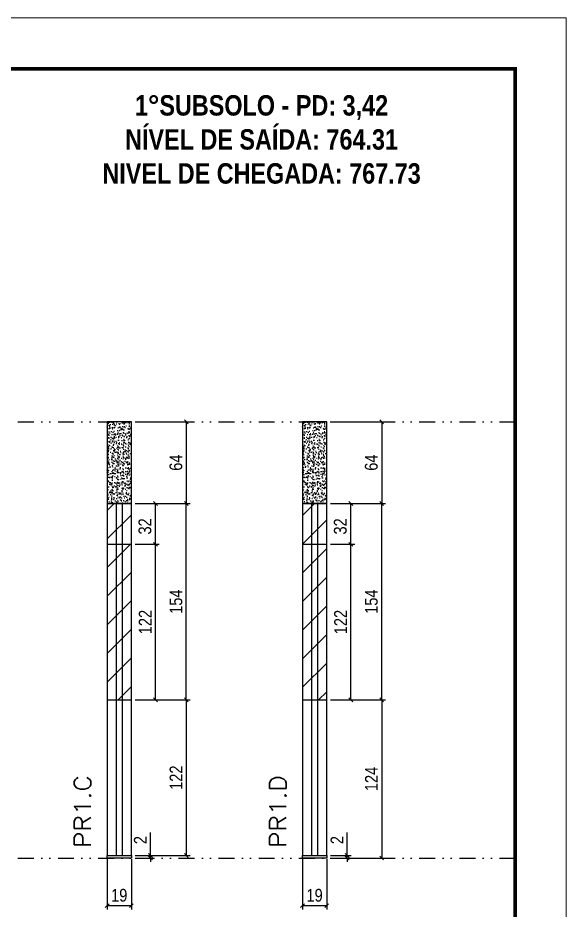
# Model space of a CAD drawing. Extents: x 2102 to 8383, y -13264 to 2718.
# Drawn here: x 4743 to 5172, y -7171 to -6471 of the extents above; entities that cross this region are included whole.
import ezdxf

# ---------------------------------------------------------------- set-up
doc = ezdxf.new("R2010")
doc.units = 0
doc.linetypes.add('DASHED', pattern=[0.75, 0.5, -0.25])
doc.linetypes.add('DIVIDE2', pattern=[0.625, 0.25, -0.125, 0, -0.125, 0, -0.125])
for name, color, linetype in [('COTA', 241, 'Continuous'), ('NOMENCLATURA', 7, 'Continuous'), ('Nível', 160, 'Continuous'), ('Painéis', 200, 'Continuous'), ('SARR_2.2x7', 40, 'Continuous')]:
    doc.layers.add(name, color=color, linetype=linetype)
for name, color, linetype, lineweight in [('Folhas', 255, 'Continuous', 9), ('Hachura', 251, 'Continuous', 9), ('SARRAFO DE PRESSAO', 251, 'DASHED', 9), ('Texto Seção', 7, 'Continuous', 15)]:
    doc.layers.add(name, color=color, linetype=linetype, lineweight=lineweight)
doc.styles.add('COTA TECNICA', font='techl___.ttf', dxfattribs={"height": 10})
doc.styles.add('COTA TECNICA-50', font='techl___.ttf', dxfattribs={"height": 10})
doc.styles.add('REGUA-120', font='ROMANS.shx', dxfattribs={"height": 15})
doc.styles.add('ROMANC', font='techb___.ttf', dxfattribs={"height": 2.5})
doc.dimstyles.new('COTA PAINEL-50', dxfattribs={"dimtxt": 10, "dimasz": 3, "dimexe": 3, "dimexo": 3, "dimgap": 3, "dimtad": 1, "dimdec": 1, "dimzin": 12, "dimdsep": 46, "dimtxsty": 'COTA TECNICA-50', "dimblk1": 'OBLIQUE', "dimblk2": 'OBLIQUE', "dimsah": 1, "dimcen": 0.9, "dimclrd": 4, "dimclre": 4, "dimclrt": 240, "dimadec": 1, "dimazin": 3, "dimtfac": 1, "dimtdec": 1, "dimtmove": 0, "dimatfit": 3, "dimfxl": 1, "dimtolj": 1, "dimtzin": 12, "dimarcsym": 0})
doc.dimstyles.new('PAINEL', dxfattribs={"dimtxt": 10, "dimasz": 3, "dimexe": 3, "dimexo": 3, "dimgap": 3, "dimtad": 1, "dimdec": 1, "dimzin": 12, "dimdsep": 46, "dimtxsty": 'COTA TECNICA', "dimblk1": 'OBLIQUE', "dimblk2": 'OBLIQUE', "dimsah": 1, "dimcen": 0.9, "dimclrd": 4, "dimclre": 4, "dimclrt": 240, "dimadec": 1, "dimazin": 3, "dimtfac": 1, "dimtdec": 1, "dimtmove": 0, "dimatfit": 3, "dimfxl": 1, "dimtolj": 1, "dimtzin": 12, "dimarcsym": 0})
pattern_1 = [(45, (-128503.716, -32522.603), (-11.2253202, 11.2253202), [])]

# ---------------------------------------------------------------- blocks, each defined once
blk = doc.blocks.new('9999999999')
at = {"layer": 'Folhas'}
blk.add_lwpolyline([(98138.98, 34190.21), (99623.98, 34190.21), (99623.98, 35240.21), (98138.98, 35240.21)], close=True, dxfattribs=at)
at = {"layer": 'Folhas', "color": 30, "const_width": 3}
blk.add_lwpolyline([(98213.98, 34230.21), (99583.98, 34230.21), (99583.98, 35200.21), (98213.98, 35200.21)], close=True, dxfattribs=at)
blk = doc.blocks.new('_Oblique')
at = {"color": 0, "linetype": 'ByBlock', "lineweight": -2}
blk.add_line((-0.5, -0.5), (0.5, 0.5), dxfattribs=at)
blk = doc.blocks.new('*D896')
at = {"layer": 'COTA', "color": 4, "lineweight": -2, "transparency": 16777216}
for p, q in [((4812.58, -7130.72), (4812.58, -7170.06)), ((4831.58, -7130.72), (4831.58, -7170.06)), ((4812.58, -7167.06), (4831.58, -7167.06))]:
    blk.add_line(p, q, dxfattribs=at)
at = {"layer": 'Defpoints', "color": 0, "transparency": 16777216}
for p in [(4812.58, -7127.72), (4831.58, -7127.72), (4831.58, -7167.06)]:
    blk.add_point(p, dxfattribs=at)
at = {"layer": 'COTA', "color": 4, "lineweight": -2, "transparency": 16777216, "xscale": 3, "yscale": 3, "zscale": 3, "rotation": 180}
blk.add_blockref('_Oblique', (4812.58, -7167.06), dxfattribs=at)
at = {"layer": 'COTA', "color": 4, "lineweight": -2, "transparency": 16777216, "xscale": 3, "yscale": 3, "zscale": 3}
blk.add_blockref('_Oblique', (4831.58, -7167.06), dxfattribs=at)
at = {"layer": 'COTA', "color": 240, "transparency": 16777216, "insert": (4822.08, -7158.97), "char_height": 10, "attachment_point": 5, "style": 'COTA TECNICA'}
blk.add_mtext('\\A1;19', dxfattribs=at)
blk = doc.blocks.new('*D897')
at = {"layer": 'COTA', "color": 4, "lineweight": -2, "transparency": 16777216}
for p, q in [((4846.62, -7127.72), (4846.62, -7109.6)), ((4834.58, -7127.72), (4849.62, -7127.72)), ((4846.62, -7129.72), (4846.62, -7127.72)), ((4834.58, -7129.72), (4849.62, -7129.72)), ((4846.62, -7129.72), (4846.62, -7132.72))]:
    blk.add_line(p, q, dxfattribs=at)
at = {"layer": 'Defpoints', "color": 0, "transparency": 16777216}
for p in [(4831.58, -7127.72), (4846.62, -7127.72), (4831.58, -7129.72)]:
    blk.add_point(p, dxfattribs=at)
at = {"layer": 'COTA', "color": 4, "lineweight": -2, "transparency": 16777216, "xscale": 3, "yscale": 3, "zscale": 3}
for p, rotation in [((4846.62, -7127.72), 270), ((4846.62, -7129.72), 90)]:
    blk.add_blockref('_Oblique', p, dxfattribs=dict(at, rotation=rotation))
at = {"layer": 'COTA', "color": 240, "transparency": 16777216, "insert": (4838.62, -7115.66), "char_height": 10, "attachment_point": 5, "rotation": 90, "style": 'COTA TECNICA-50'}
blk.add_mtext('\\A1;2', dxfattribs=at)
blk = doc.blocks.new('*D1497')
at = {"layer": 'COTA', "color": 4, "linetype": 'ByBlock', "lineweight": -2, "transparency": 16777216}
for p, q in [((4834.58, -6787.72), (4877.66, -6787.72)), ((4874.66, -6787.72), (4874.66, -6851.72)), ((4834.58, -6851.72), (4877.66, -6851.72))]:
    blk.add_line(p, q, dxfattribs=at)
at = {"layer": 'Defpoints', "color": 0, "linetype": 'ByBlock', "transparency": 16777216}
for p in [(4831.58, -6787.72), (4831.58, -6851.72), (4874.66, -6851.72)]:
    blk.add_point(p, dxfattribs=at)
at = {"layer": 'COTA', "color": 4, "linetype": 'ByBlock', "lineweight": -2, "transparency": 16777216, "xscale": 3, "yscale": 3, "zscale": 3}
for p, rotation in [((4874.66, -6787.72), 90), ((4874.66, -6851.72), 270)]:
    blk.add_blockref('_Oblique', p, dxfattribs=dict(at, rotation=rotation))
at = {"layer": 'COTA', "color": 240, "linetype": 'ByBlock', "transparency": 16777216, "insert": (4866.56, -6819.72), "char_height": 10, "attachment_point": 5, "rotation": 90, "style": 'COTA TECNICA'}
blk.add_mtext('\\A1;64', dxfattribs=at)
blk = doc.blocks.new('*D898')
at = {"layer": 'COTA', "color": 4, "linetype": 'ByBlock', "lineweight": -2, "transparency": 16777216}
for p, q in [((4834.58, -6851.72), (4877.66, -6851.72)), ((4874.66, -7005.72), (4874.66, -6851.72)), ((4834.58, -7005.72), (4877.66, -7005.72))]:
    blk.add_line(p, q, dxfattribs=at)
at = {"layer": 'Defpoints', "color": 0, "linetype": 'ByBlock', "transparency": 16777216}
for p in [(4831.58, -6851.72), (4874.66, -6851.72), (4831.58, -7005.72)]:
    blk.add_point(p, dxfattribs=at)
at = {"layer": 'COTA', "color": 4, "linetype": 'ByBlock', "lineweight": -2, "transparency": 16777216, "xscale": 3, "yscale": 3, "zscale": 3}
for p, rotation in [((4874.66, -6851.72), 90), ((4874.66, -7005.72), 270)]:
    blk.add_blockref('_Oblique', p, dxfattribs=dict(at, rotation=rotation))
at = {"layer": 'COTA', "color": 240, "linetype": 'ByBlock', "transparency": 16777216, "insert": (4866.55, -6928.72), "char_height": 10, "attachment_point": 5, "rotation": 90, "style": 'COTA TECNICA'}
blk.add_mtext('\\A1;154', dxfattribs=at)
blk = doc.blocks.new('*D1498')
at = {"layer": 'COTA', "color": 4, "linetype": 'ByBlock', "lineweight": -2, "transparency": 16777216}
for p, q in [((4834.58, -6883.72), (4853.49, -6883.72)), ((4850.49, -7005.72), (4850.49, -6883.72)), ((4834.58, -7005.72), (4853.49, -7005.72))]:
    blk.add_line(p, q, dxfattribs=at)
at = {"layer": 'Defpoints', "color": 0, "linetype": 'ByBlock', "transparency": 16777216}
for p in [(4831.58, -6883.72), (4850.49, -6883.72), (4831.58, -7005.72)]:
    blk.add_point(p, dxfattribs=at)
at = {"layer": 'COTA', "color": 4, "linetype": 'ByBlock', "lineweight": -2, "transparency": 16777216, "xscale": 3, "yscale": 3, "zscale": 3}
for p, rotation in [((4850.49, -6883.72), 90), ((4850.49, -7005.72), 270)]:
    blk.add_blockref('_Oblique', p, dxfattribs=dict(at, rotation=rotation))
at = {"layer": 'COTA', "color": 240, "linetype": 'ByBlock', "transparency": 16777216, "insert": (4842.43, -6944.72), "char_height": 10, "attachment_point": 5, "rotation": 90, "style": 'COTA TECNICA'}
blk.add_mtext('\\A1;122', dxfattribs=at)
blk = doc.blocks.new('*D1499')
at = {"layer": 'COTA', "color": 4, "linetype": 'ByBlock', "lineweight": -2, "transparency": 16777216}
for p, q in [((4834.58, -6851.72), (4853.49, -6851.72)), ((4850.49, -6883.72), (4850.49, -6851.72)), ((4834.58, -6883.72), (4853.49, -6883.72))]:
    blk.add_line(p, q, dxfattribs=at)
at = {"layer": 'Defpoints', "color": 0, "linetype": 'ByBlock', "transparency": 16777216}
for p in [(4831.58, -6851.72), (4850.49, -6851.72), (4831.58, -6883.72)]:
    blk.add_point(p, dxfattribs=at)
at = {"layer": 'COTA', "color": 4, "linetype": 'ByBlock', "lineweight": -2, "transparency": 16777216, "xscale": 3, "yscale": 3, "zscale": 3}
for p, rotation in [((4850.49, -6851.72), 90), ((4850.49, -6883.72), 270)]:
    blk.add_blockref('_Oblique', p, dxfattribs=dict(at, rotation=rotation))
at = {"layer": 'COTA', "color": 240, "linetype": 'ByBlock', "transparency": 16777216, "insert": (4842.27, -6869.72), "char_height": 10, "attachment_point": 5, "rotation": 90, "style": 'COTA TECNICA'}
blk.add_mtext('\\A1;32', dxfattribs=at)
blk = doc.blocks.new('*D899')
at = {"layer": 'COTA', "color": 4, "lineweight": -2, "transparency": 16777216}
for p, q in [((4965.68, -7130.72), (4965.68, -7170.06)), ((4984.68, -7130.72), (4984.68, -7170.06)), ((4965.68, -7167.06), (4984.68, -7167.06))]:
    blk.add_line(p, q, dxfattribs=at)
at = {"layer": 'Defpoints', "color": 0, "transparency": 16777216}
for p in [(4965.68, -7127.72), (4984.68, -7127.72), (4984.68, -7167.06)]:
    blk.add_point(p, dxfattribs=at)
at = {"layer": 'COTA', "color": 4, "lineweight": -2, "transparency": 16777216, "xscale": 3, "yscale": 3, "zscale": 3, "rotation": 180}
blk.add_blockref('_Oblique', (4965.68, -7167.06), dxfattribs=at)
at = {"layer": 'COTA', "color": 4, "lineweight": -2, "transparency": 16777216, "xscale": 3, "yscale": 3, "zscale": 3}
blk.add_blockref('_Oblique', (4984.68, -7167.06), dxfattribs=at)
at = {"layer": 'COTA', "color": 240, "transparency": 16777216, "insert": (4975.18, -7158.97), "char_height": 10, "attachment_point": 5, "style": 'COTA TECNICA'}
blk.add_mtext('\\A1;19', dxfattribs=at)
blk = doc.blocks.new('*D900')
at = {"layer": 'COTA', "color": 4, "lineweight": -2, "transparency": 16777216}
for p, q in [((5000.74, -7127.72), (5000.74, -7109.6)), ((4987.68, -7127.72), (5003.74, -7127.72)), ((5000.74, -7129.72), (5000.74, -7127.72)), ((4987.68, -7129.72), (5003.74, -7129.72)), ((5000.74, -7129.72), (5000.74, -7132.72))]:
    blk.add_line(p, q, dxfattribs=at)
at = {"layer": 'Defpoints', "color": 0, "transparency": 16777216}
for p in [(4984.68, -7127.72), (5000.74, -7127.72), (4984.68, -7129.72)]:
    blk.add_point(p, dxfattribs=at)
at = {"layer": 'COTA', "color": 4, "lineweight": -2, "transparency": 16777216, "xscale": 3, "yscale": 3, "zscale": 3}
for p, rotation in [((5000.74, -7127.72), 270), ((5000.74, -7129.72), 90)]:
    blk.add_blockref('_Oblique', p, dxfattribs=dict(at, rotation=rotation))
at = {"layer": 'COTA', "color": 240, "transparency": 16777216, "insert": (4992.74, -7115.66), "char_height": 10, "attachment_point": 5, "rotation": 90, "style": 'COTA TECNICA-50'}
blk.add_mtext('\\A1;2', dxfattribs=at)
blk = doc.blocks.new('*D901')
at = {"layer": 'COTA', "color": 4, "linetype": 'ByBlock', "lineweight": -2, "transparency": 16777216}
for p, q in [((4987.68, -6787.72), (5030.76, -6787.72)), ((5027.76, -6787.72), (5027.76, -6851.72)), ((4987.68, -6851.72), (5030.76, -6851.72))]:
    blk.add_line(p, q, dxfattribs=at)
at = {"layer": 'Defpoints', "color": 0, "linetype": 'ByBlock', "transparency": 16777216}
for p in [(4984.68, -6787.72), (4984.68, -6851.72), (5027.76, -6851.72)]:
    blk.add_point(p, dxfattribs=at)
at = {"layer": 'COTA', "color": 4, "linetype": 'ByBlock', "lineweight": -2, "transparency": 16777216, "xscale": 3, "yscale": 3, "zscale": 3}
for p, rotation in [((5027.76, -6787.72), 90), ((5027.76, -6851.72), 270)]:
    blk.add_blockref('_Oblique', p, dxfattribs=dict(at, rotation=rotation))
at = {"layer": 'COTA', "color": 240, "linetype": 'ByBlock', "transparency": 16777216, "insert": (5019.66, -6819.72), "char_height": 10, "attachment_point": 5, "rotation": 90, "style": 'COTA TECNICA'}
blk.add_mtext('\\A1;64', dxfattribs=at)
blk = doc.blocks.new('*D60')
at = {"layer": 'COTA', "color": 4, "linetype": 'ByBlock', "lineweight": -2, "transparency": 16777216}
for p, q in [((4987.68, -6851.72), (5030.76, -6851.72)), ((5027.76, -7005.72), (5027.76, -6851.72)), ((4987.68, -7005.72), (5030.76, -7005.72))]:
    blk.add_line(p, q, dxfattribs=at)
at = {"layer": 'Defpoints', "color": 0, "linetype": 'ByBlock', "transparency": 16777216}
for p in [(4984.68, -6851.72), (5027.76, -6851.72), (4984.68, -7005.72)]:
    blk.add_point(p, dxfattribs=at)
at = {"layer": 'COTA', "color": 4, "linetype": 'ByBlock', "lineweight": -2, "transparency": 16777216, "xscale": 3, "yscale": 3, "zscale": 3}
for p, rotation in [((5027.76, -6851.72), 90), ((5027.76, -7005.72), 270)]:
    blk.add_blockref('_Oblique', p, dxfattribs=dict(at, rotation=rotation))
at = {"layer": 'COTA', "color": 240, "linetype": 'ByBlock', "transparency": 16777216, "insert": (5019.66, -6928.72), "char_height": 10, "attachment_point": 5, "rotation": 90, "style": 'COTA TECNICA'}
blk.add_mtext('\\A1;154', dxfattribs=at)
blk = doc.blocks.new('*D902')
at = {"layer": 'COTA', "color": 4, "linetype": 'ByBlock', "lineweight": -2, "transparency": 16777216}
for p, q in [((4987.68, -6883.72), (5006.59, -6883.72)), ((5003.59, -7005.72), (5003.59, -6883.72)), ((4987.68, -7005.72), (5006.59, -7005.72))]:
    blk.add_line(p, q, dxfattribs=at)
at = {"layer": 'Defpoints', "color": 0, "linetype": 'ByBlock', "transparency": 16777216}
for p in [(4984.68, -6883.72), (5003.59, -6883.72), (4984.68, -7005.72)]:
    blk.add_point(p, dxfattribs=at)
at = {"layer": 'COTA', "color": 4, "linetype": 'ByBlock', "lineweight": -2, "transparency": 16777216, "xscale": 3, "yscale": 3, "zscale": 3}
for p, rotation in [((5003.59, -6883.72), 90), ((5003.59, -7005.72), 270)]:
    blk.add_blockref('_Oblique', p, dxfattribs=dict(at, rotation=rotation))
at = {"layer": 'COTA', "color": 240, "linetype": 'ByBlock', "transparency": 16777216, "insert": (4995.53, -6944.72), "char_height": 10, "attachment_point": 5, "rotation": 90, "style": 'COTA TECNICA'}
blk.add_mtext('\\A1;122', dxfattribs=at)
blk = doc.blocks.new('*D903')
at = {"layer": 'COTA', "color": 4, "linetype": 'ByBlock', "lineweight": -2, "transparency": 16777216}
for p, q in [((4987.68, -6851.72), (5006.59, -6851.72)), ((5003.59, -6883.72), (5003.59, -6851.72)), ((4987.68, -6883.72), (5006.59, -6883.72))]:
    blk.add_line(p, q, dxfattribs=at)
at = {"layer": 'Defpoints', "color": 0, "linetype": 'ByBlock', "transparency": 16777216}
for p in [(4984.68, -6851.72), (5003.59, -6851.72), (4984.68, -6883.72)]:
    blk.add_point(p, dxfattribs=at)
at = {"layer": 'COTA', "color": 4, "linetype": 'ByBlock', "lineweight": -2, "transparency": 16777216, "xscale": 3, "yscale": 3, "zscale": 3}
for p, rotation in [((5003.59, -6851.72), 90), ((5003.59, -6883.72), 270)]:
    blk.add_blockref('_Oblique', p, dxfattribs=dict(at, rotation=rotation))
at = {"layer": 'COTA', "color": 240, "linetype": 'ByBlock', "transparency": 16777216, "insert": (4995.37, -6869.72), "char_height": 10, "attachment_point": 5, "rotation": 90, "style": 'COTA TECNICA'}
blk.add_mtext('\\A1;32', dxfattribs=at)
blk = doc.blocks.new('*D254')
at = {"layer": 'COTA', "color": 4, "linetype": 'ByBlock', "lineweight": -2, "transparency": 16777216}
for p, q in [((4834.58, -7005.72), (4877.66, -7005.72)), ((4874.66, -7005.72), (4874.66, -7127.72)), ((4834.58, -7127.72), (4877.66, -7127.72))]:
    blk.add_line(p, q, dxfattribs=at)
at = {"layer": 'Defpoints', "color": 0, "linetype": 'ByBlock', "transparency": 16777216}
for p in [(4831.58, -7005.72), (4831.58, -7127.72), (4874.66, -7127.72)]:
    blk.add_point(p, dxfattribs=at)
at = {"layer": 'COTA', "color": 4, "linetype": 'ByBlock', "lineweight": -2, "transparency": 16777216, "xscale": 3, "yscale": 3, "zscale": 3}
for p, rotation in [((4874.66, -7005.72), 90), ((4874.66, -7127.72), 270)]:
    blk.add_blockref('_Oblique', p, dxfattribs=dict(at, rotation=rotation))
at = {"layer": 'COTA', "color": 240, "linetype": 'ByBlock', "transparency": 16777216, "insert": (4866.6, -7066.72), "char_height": 10, "attachment_point": 5, "rotation": 90, "style": 'COTA TECNICA'}
blk.add_mtext('\\A1;122', dxfattribs=at)
blk = doc.blocks.new('*D255')
at = {"layer": 'COTA', "color": 4, "linetype": 'ByBlock', "lineweight": -2, "transparency": 16777216}
for p, q in [((4987.68, -7005.72), (5030.76, -7005.72)), ((5027.76, -7005.72), (5027.76, -7129.72)), ((4987.68, -7129.72), (5030.76, -7129.72))]:
    blk.add_line(p, q, dxfattribs=at)
at = {"layer": 'Defpoints', "color": 0, "linetype": 'ByBlock', "transparency": 16777216}
for p in [(4984.68, -7005.72), (4984.68, -7129.72), (5027.76, -7129.72)]:
    blk.add_point(p, dxfattribs=at)
at = {"layer": 'COTA', "color": 4, "linetype": 'ByBlock', "lineweight": -2, "transparency": 16777216, "xscale": 3, "yscale": 3, "zscale": 3}
for p, rotation in [((5027.76, -7005.72), 90), ((5027.76, -7129.72), 270)]:
    blk.add_blockref('_Oblique', p, dxfattribs=dict(at, rotation=rotation))
at = {"layer": 'COTA', "color": 240, "linetype": 'ByBlock', "transparency": 16777216, "insert": (5019.69, -7067.72), "char_height": 10, "attachment_point": 5, "rotation": 90, "style": 'COTA TECNICA'}
blk.add_mtext('\\A1;124', dxfattribs=at)

msp = doc.modelspace()

# ---------------------------------------------------------------- hatches: boundary and pattern name
at = {"layer": 'COTA', "linetype": 'ByBlock'}
h = msp.add_hatch(dxfattribs=at)
h.set_pattern_fill('AR-CONC', color=256, scale=0.03)
h.set_pattern_definition([(50, (-127079.074, -40597.6283), (5.46554007, -0.47817257), [0.5715, -6.2865]), (355, (-127079.074, -40597.6283), (-1.05730264, 5.73170536), [0.4572, -5.02921753]), (100.4514447, (-127078.6185, -40597.668), (4.40823741, 5.25353256), [0.48570026, -5.34270734]), (46.1842, (-127079.074, -40596.1043), (8.13237123, -1.26126984), [0.85725, -9.42975]), (96.6355576, (-127078.396, -40596.2094), (7.122124, 7.42278374), [0.7285507, -8.01406824]), (351.184151, (-127079.074, -40596.104), (7.122124, 7.42278374), [0.685799, -7.54379196]), (21, (-127078.312, -40596.4853), (4.54843174, -3.06795595), [0.5715, -6.2865]), (326, (-127078.312, -40596.4853), (1.85406085, 5.52563898), [0.4572, -5.0292]), (71.451445, (-127077.933, -40596.741), (6.40249258, 2.45768307), [0.48570026, -5.34269813]), (37.5, (-127079.074, -40597.6283), (0.092658098, 2.536651166), [0, -4.96824, 0, -5.1054, 0, -5.04825]), (7.5, (-127079.074, -40597.6283), (2.004589875, 3.005417245), [0, -2.91084, 0, -4.85394, 0, -1.92405]), (327.5, (-127080.7732, -40597.6283), (4.067717855, -0.17186232), [0, -1.905, 0, -5.9436, 0, -7.8867]), (317.5, (-127081.5352, -40597.6283), (4.44387544, 0.76279473), [0, -2.4765, 0, -3.94716, 0, -5.6007])])
h.paths.add_polyline_path([(4831.58, -6787.72), (4812.58, -6787.72), (4812.58, -6851.72), (4831.58, -6851.72)])
h = msp.add_hatch(dxfattribs=at)
h.set_pattern_fill('AR-CONC', color=256, scale=0.03)
h.set_pattern_definition([(50, (-126925.9713, -40597.6283), (5.46554007, -0.47817257), [0.5715, -6.2865]), (355, (-126925.971, -40597.6283), (-1.05730264, 5.73170536), [0.4572, -5.02921753]), (100.4514447, (-126925.516, -40597.668), (4.40823741, 5.25353256), [0.48570026, -5.34270734]), (46.1842, (-126925.971, -40596.1043), (8.13237123, -1.26126984), [0.85725, -9.42975]), (96.6355576, (-126925.2936, -40596.2094), (7.122124, 7.42278374), [0.7285507, -8.01406824]), (351.184151, (-126925.971, -40596.104), (7.122124, 7.42278374), [0.685799, -7.54379196]), (21, (-126925.2093, -40596.4853), (4.54843174, -3.06795595), [0.5715, -6.2865]), (326, (-126925.209, -40596.4853), (1.85406085, 5.52563898), [0.4572, -5.0292]), (71.451445, (-126924.83, -40596.741), (6.40249258, 2.45768307), [0.48570026, -5.34269813]), (37.5, (-126925.9713, -40597.6283), (0.092658098, 2.536651166), [0, -4.96824, 0, -5.1054, 0, -5.04825]), (7.5, (-126925.9713, -40597.6283), (2.004589875, 3.005417245), [0, -2.91084, 0, -4.85394, 0, -1.92405]), (327.5, (-126927.6705, -40597.6283), (4.067717855, -0.17186232), [0, -1.905, 0, -5.9436, 0, -7.8867]), (317.5, (-126928.4325, -40597.6283), (4.44387544, 0.76279473), [0, -2.4765, 0, -3.94716, 0, -5.6007])])
h.paths.add_polyline_path([(4984.68, -6787.72), (4965.68, -6787.72), (4965.68, -6851.72), (4984.68, -6851.72)])
at = {"layer": 'Hachura', "linetype": 'ByBlock'}
h = msp.add_hatch(dxfattribs=at)
h.set_pattern_fill('ANSI31', color=256, scale=5)
h.set_pattern_definition(pattern_1)
h.paths.add_polyline_path([(4831.58, -6851.72), (4812.58, -6851.72), (4812.58, -6883.72), (4831.58, -6883.72)])
h = msp.add_hatch(dxfattribs=at)
h.set_pattern_fill('ANSI31', color=256, scale=5)
h.set_pattern_definition(pattern_1)
h.paths.add_polyline_path([(4984.68, -6851.72), (4965.68, -6851.72), (4965.68, -6883.72), (4984.68, -6883.72)])
h = msp.add_hatch(dxfattribs=at)
h.set_pattern_fill('ANSI31', color=256, scale=5)
h.set_pattern_definition(pattern_1)
h.paths.add_polyline_path([(4831.58, -6883.72), (4812.58, -6883.72), (4812.58, -7005.72), (4831.58, -7005.72)])
h = msp.add_hatch(dxfattribs=at)
h.set_pattern_fill('ANSI31', color=256, scale=5)
h.set_pattern_definition(pattern_1)
h.paths.add_polyline_path([(4984.68, -6883.72), (4965.68, -6883.72), (4965.68, -7005.72), (4984.68, -7005.72)])

# ---------------------------------------------------------------- linework, layer by layer
at = {"layer": 'COTA', "linetype": 'ByBlock'}
for points in [[(4812.58, -6851.72), (4831.58, -6851.72), (4831.58, -6787.72), (4812.58, -6787.72)], [(4965.68, -6851.72), (4984.68, -6851.72), (4984.68, -6787.72), (4965.68, -6787.72)]]:
    msp.add_lwpolyline(points, close=True, dxfattribs=at)
at = {"layer": 'Nível', "color": 4, "linetype": 'DIVIDE2', "ltscale": 50}
for p, q in [((4176.58, -6787.72), (5132.28, -6787.72)), ((4176.58, -7129.72), (5132.28, -7129.72))]:
    msp.add_line(p, q, dxfattribs=at)
at = {"layer": 'Painéis'}
for p, q in [((4831.58, -6851.72), (4812.58, -6851.72)), ((4812.58, -6851.72), (4812.58, -7127.72)), ((4831.58, -7127.72), (4831.58, -6851.72)), ((4984.68, -6851.72), (4965.68, -6851.72)), ((4965.68, -6851.72), (4965.68, -7127.72)), ((4984.68, -7127.72), (4984.68, -6851.72)), ((4812.58, -6883.72), (4831.58, -6883.72)), ((4965.68, -6883.72), (4984.68, -6883.72)), ((4812.58, -7005.72), (4831.58, -7005.72)), ((4965.68, -7005.72), (4984.68, -7005.72)), ((4812.58, -7127.72), (4831.58, -7127.72)), ((4965.68, -7127.72), (4984.68, -7127.72))]:
    msp.add_line(p, q, dxfattribs=at)
for points in [[(4812.58, -7127.72), (4831.58, -7127.72), (4831.58, -7129.72), (4812.58, -7129.72)], [(4965.68, -7127.72), (4984.68, -7127.72), (4984.68, -7129.72), (4965.68, -7129.72)]]:
    msp.add_lwpolyline(points, close=True, dxfattribs=at)
at = {"layer": 'SARR_2.2x7'}
for p, q in [((4819.58, -6851.72), (4819.58, -7005.72)), ((4824.58, -7005.72), (4824.58, -6851.72)), ((4972.68, -6851.72), (4972.68, -7005.72)), ((4977.68, -7005.72), (4977.68, -6851.72)), ((4819.58, -7005.72), (4819.58, -7127.72)), ((4824.58, -7127.72), (4824.58, -7005.72)), ((4972.68, -7005.72), (4972.68, -7127.72)), ((4977.68, -7127.72), (4977.68, -7005.72))]:
    msp.add_line(p, q, dxfattribs=at)

# ---------------------------------------------------------------- block references
at = {"layer": 'SARRAFO DE PRESSAO', "color": 6, "linetype": 'ByBlock'}
msp.add_blockref('9999999999', (-94451.69, -41711.2), dxfattribs=at)

# ---------------------------------------------------------------- texts
at = {"layer": 'NOMENCLATURA', "color": 2, "insert": (4933.61, -6504.94), "char_height": 16, "attachment_point": 2, "style": 'ROMANC'}
msp.add_mtext_dynamic_manual_height_columns('\\P1°SUBSOLO - PD: 3,42\\PNÍVEL DE SAÍDA: 764.31\\PNIVEL DE CHEGADA: 767.73', width=300.2766, gutter_width=1, heights=[0], dxfattribs=at)
at = {"layer": 'Texto Seção', "style": 'REGUA-120', "width": 1.1}
for s, p in [('PR1.C', (4799.81, -7121.82)), ('PR1.D', (4952.91, -7121.82))]:
    msp.add_text(s, height=13, rotation=90, dxfattribs=at).set_placement(p)

# ---------------------------------------------------------------- dimensions: what is measured, and where the dimension line sits
at = {"layer": 'COTA', "linetype": 'ByBlock'}
for base, p1, p2, picture, middle in [((4874.66, -6851.72), (4831.58, -6787.72), (4831.58, -6851.72), '*D1497', (4866.56, -6819.72)), ((5027.76, -6851.72), (4984.68, -6787.72), (4984.68, -6851.72), '*D901', (5019.66, -6819.72)), ((4874.66, -6851.72), (4831.58, -7005.72), (4831.58, -6851.72), '*D898', (4866.55, -6928.72)), ((5027.76, -6851.72), (4984.68, -7005.72), (4984.68, -6851.72), '*D60', (5019.66, -6928.72)), ((4850.49, -6883.72), (4831.58, -7005.72), (4831.58, -6883.72), '*D1498', (4842.43, -6944.72)), ((5003.59, -6883.72), (4984.68, -7005.72), (4984.68, -6883.72), '*D902', (4995.53, -6944.72)), ((4874.66, -7127.72), (4831.58, -7005.72), (4831.58, -7127.72), '*D254', (4866.6, -7066.72)), ((5027.76, -7129.72), (4984.68, -7005.72), (4984.68, -7129.72), '*D255', (5019.69, -7067.72))]:
    dim = msp.add_linear_dim(base=base, p1=p1, p2=p2, angle=90, dimstyle='PAINEL', dxfattribs=at)
    dim.commit()
    dim.dimension.update_dxf_attribs({"geometry": picture, "text_midpoint": middle})
for base, p1, p2, picture, middle in [((4850.49, -6851.72), (4831.58, -6883.72), (4831.58, -6851.72), '*D1499', (4850.49, -6869.72)), ((5003.59, -6851.72), (4984.68, -6883.72), (4984.68, -6851.72), '*D903', (5003.59, -6869.72))]:
    dim = msp.add_linear_dim(base=base, p1=p1, p2=p2, angle=90, dimstyle='PAINEL', override={"dimtmove": 1}, dxfattribs=at)
    dim.commit()
    dim.dimension.update_dxf_attribs({"geometry": picture, "text_midpoint": middle, "dimtype": 160})
at = {"layer": 'COTA'}
for base, p1, p2, picture, middle in [((4846.62, -7127.72), (4831.58, -7129.72), (4831.58, -7127.72), '*D897', (4846.62, -7115.66)), ((5000.74, -7127.72), (4984.68, -7129.72), (4984.68, -7127.72), '*D900', (5000.74, -7115.66))]:
    dim = msp.add_linear_dim(base=base, p1=p1, p2=p2, angle=90, dimstyle='COTA PAINEL-50', dxfattribs=at)
    dim.commit()
    dim.dimension.update_dxf_attribs({"geometry": picture, "text_midpoint": middle, "dimtype": 160})
for base, p1, p2, picture, middle in [((4831.58, -7167.06), (4812.58, -7127.72), (4831.58, -7127.72), '*D896', (4822.08, -7158.97)), ((4984.68, -7167.06), (4965.68, -7127.72), (4984.68, -7127.72), '*D899', (4975.18, -7158.97))]:
    dim = msp.add_linear_dim(base=base, p1=p1, p2=p2, dimstyle='PAINEL', override={"dimarcsym": 2}, dxfattribs=at)
    dim.commit()
    dim.dimension.update_dxf_attribs({"geometry": picture, "text_midpoint": middle})

doc.saveas('drawing.dxf')
